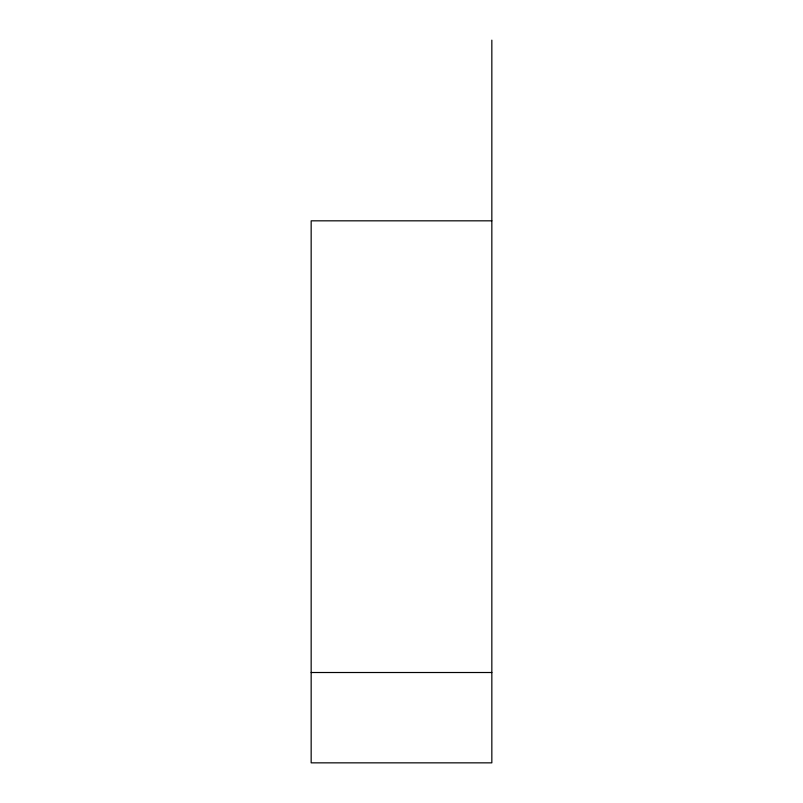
<?xml version="1.0" encoding="UTF-8"?>
<svg xmlns="http://www.w3.org/2000/svg" width="803" height="803" viewBox="0 0 803 803"><rect width="100%" height="100%" fill="white"/><g stroke="black" fill="none" stroke-linecap="round" stroke-linejoin="round"><path stroke-width="1.2" d="M491.837 220.825L311.162 220.825L311.162 762.85L491.837 762.85L491.837 40.15M311.162 672.512L491.837 672.512"/></g></svg>
